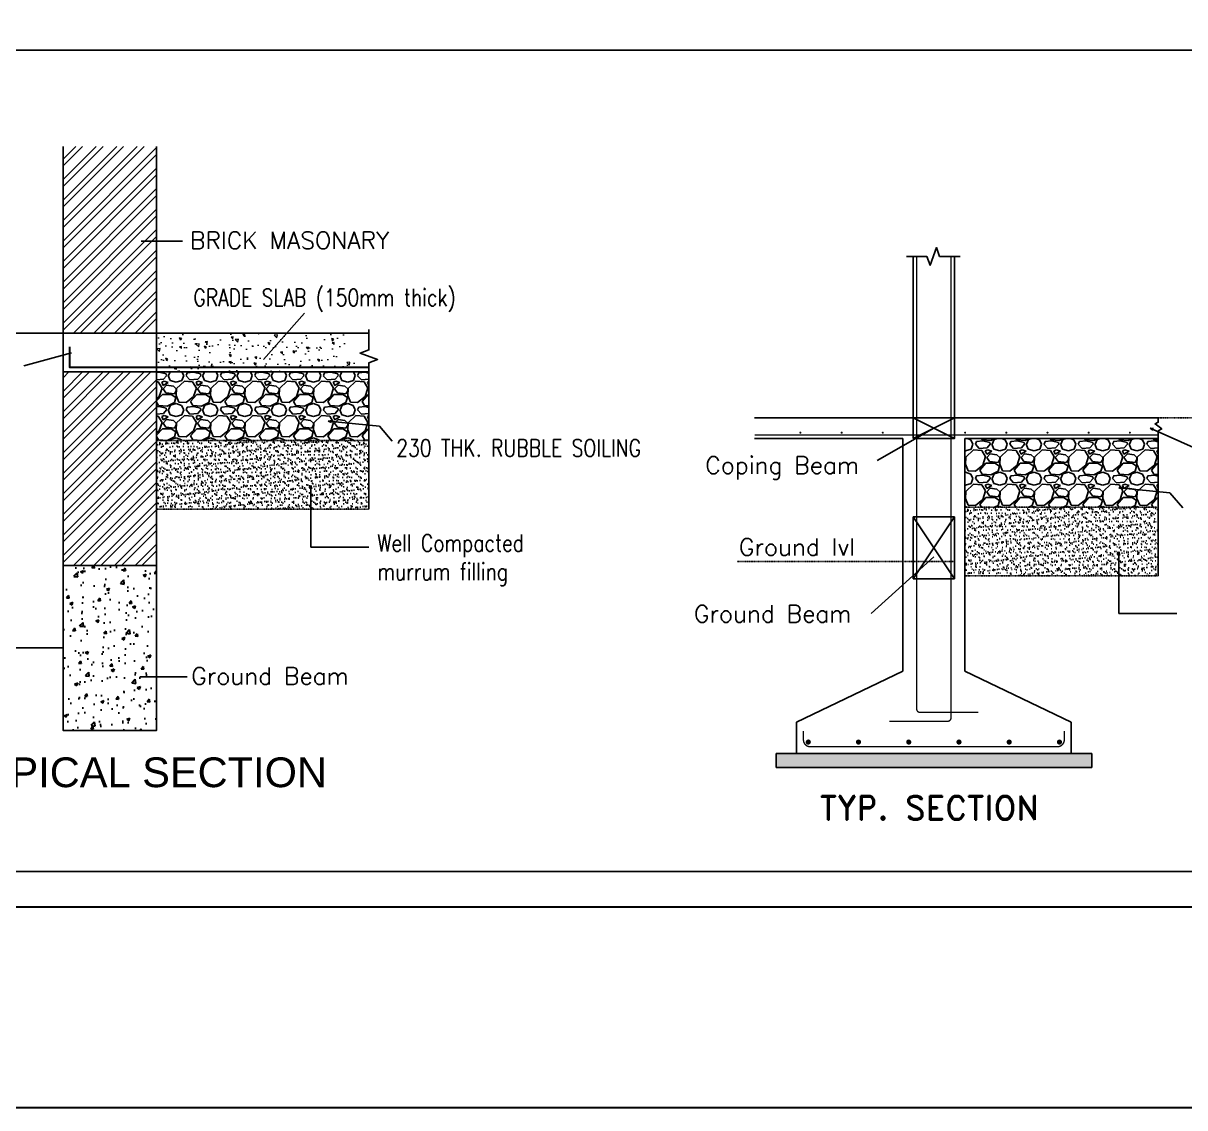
# Model space of a CAD drawing. Header units: inches. Extents: x 683042 to 921062, y -316188 to -5771.
# Drawn here: x 860776 to 877699, y -127661 to -111863 of the extents above; entities that cross this region are included whole.
import ezdxf
from ezdxf.enums import TextEntityAlignment as Align

# ---------------------------------------------------------------- set-up
doc = ezdxf.new("R2010")
doc.units = ezdxf.units.IN
doc.header["$MEASUREMENT"] = 0
doc.linetypes.add('ACAD_ISO07W100', pattern=[3, 0, -3])
doc.linetypes.add('DASHDOT', pattern=[1, 0.5, -0.25, 0, -0.25])
for name, color, linetype, lineweight in [('_0', 7, 'Continuous', 25), ('hatch', 254, 'Continuous', 0), ('PLINTH BEAM', 30, 'Continuous', 25), ('R-beam', 4, 'Continuous', 30), ('R-FOUND', 97, 'Continuous', 30), ('STEEL', 5, 'Continuous', 30)]:
    doc.layers.add(name, color=color, linetype=linetype, lineweight=lineweight)
for name, color, linetype in [('CENTER', 252, 'DASHDOT'), ('FW', 33, 'Continuous'), ('TEXT', 35, 'Continuous'), ('TXT', 7, 'Continuous'), ('WALL', 30, 'Continuous')]:
    doc.layers.add(name, color=color, linetype=linetype)
doc.styles.add('AR-ROMANS-80', font='romans.shx', dxfattribs={"width": 0.8})
doc.styles.add('C', font='arial.ttf')
doc.styles.add('DEEPAK', font='romans.shx')
doc.styles.get("Standard").update_dxf_attribs({"font": 'arial.ttf'})
doc.dimstyles.new('100', dxfattribs={"dimtxt": 125, "dimasz": 50, "dimexe": 100, "dimexo": 0, "dimgap": 0, "dimtad": 0, "dimdec": 0, "dimdsep": 46, "dimtxsty": 'Standard', "dimblk": 'OBLIQUE', "dimblk1": 'OBLIQUE', "dimblk2": 'OBLIQUE', "dimcen": 3, "dimclrd": 251, "dimclrt": 251, "dimadec": 0, "dimazin": 0, "dimtfac": 0.7, "dimtdec": 0, "dimtmove": 1, "dimatfit": 3, "dimldrblk": 'OPEN30', "dimfxl": 200, "dimfxlon": 1, "dimtolj": 1, "dimtzin": 0, "dimarcsym": 2})
doc.dimstyles.new('50', dxfattribs={"dimtxt": 0.2, "dimasz": 0.3, "dimexe": 0.18, "dimexo": 0.0625, "dimgap": 0.09, "dimtad": 0, "dimdec": 3, "dimlfac": 0.5, "dimzin": 0, "dimdsep": 46, "dimtxsty": 'Standard', "dimcen": 0.09, "dimadec": 0, "dimazin": 0, "dimtfac": 1, "dimtdec": 3, "dimtofl": 0, "dimtmove": 0, "dimatfit": 3, "dimfxl": 1, "dimtolj": 1, "dimtzin": 0, "dimarcsym": 0})
pattern_1 = [(228.0127875, (360, 500), (-4000, -4500), [67.268, -6659.54402]), (184.9697407, (315, 450), (6000, 500), [115.434, -11427.96238]), (132.510447, (200, 440), (5000, -5500), [81.394, -8058.0163]), (267.273689, (5, 315), (500, 10000), [105.119, -10406.77902]), (292.8336542, (0, 210), (-2500, 6000), [103.0775, -10204.68656]), (357.273689, (40, 115), (-10000, 500), [105.119, -10406.77902]), (37.6942405, (145, 110), (-6500, -5000), [139.0145, -13762.42427]), (72.2553284, (255, 195), (3500, 11000), [131.244, -12993.16075]), (121.4295656, (295, 320), (-4000, 6500), [105.475, -10442.03655]), (175.2363583, (240, 410), (5500, -500), [120.416, -5900.3813]), (222.3974378, (120, 420), (-6000, -5500), [155.724, -15416.6875]), (138.814075, (500, 310), (-3500, 3000), [53.1505, -5261.9224]), (171.4692344, (460, 345), (6500, -1000), [101.1185, -10010.7557]), (225, (360, 360), (-6e-14, -500), [70.7105, -636.39628]), (203.1985905, (325, 420), (2500, 1000), [38.079, -3769.80755]), (291.80141, (290, 405), (-500, 1500), [53.8515, -2638.7309]), (30.963757, (310, 355), (1500, 1000), [87.4645, -2828.01145]), (161.565051, (385, 400), (1000, -500), [63.2455, -1517.89333]), (16.3895403, (0, 405), (5000, 1500), [88.6, -8771.42257]), (70.346176, (85, 430), (-2000, -5500), [74.3305, -7358.70387]), (293.1985905, (385, 500), (-1000, 2500), [76.1575, -3731.72905]), (343.6104597, (415, 430), (-5000, 1500), [88.6, -8771.42257]), (339.443955, (0, 95), (-2500, 1000), [85.44, -4186.56187]), (294.7751406, (80, 65), (-2500, 5500), [71.589, -7087.32153]), (66.8014095, (390, 0), (1000, 2500), [76.1575, -3731.72905]), (17.3540246, (420, 70), (-6500, -2000), [83.8155, -8297.7118]), (69.443955, (145, 0), (-1000, -2500), [42.72, -4229.28187]), (101.309932, (360, 0), (-500, 2000), [25.495, -2524.01476]), (165.963757, (355, 25), (1500, -500), [103.0775, -1958.4753]), (186.009006, (255, 50), (5000, 500), [95.525, -9456.9616]), (303.690068, (310, 310), (-500, 1000), [72.111, -1730.66464]), (353.1572266, (350, 250), (8500, -1000), [125.897, -12463.7813]), (60.945396, (475, 235), (-2000, -3500), [51.478, -5096.33707]), (90, (500, 280), (-500, 500), [30, -470]), (120.256437, (245, 65), (2000, -3500), [69.462, -6876.76]), (48.0127875, (210, 125), (4000, 4500), [134.536, -6592.27602]), (0, (300, 225), (500, 500), [130, -370]), (325.3048465, (430, 225), (5000, -3500), [79.057, -7826.63715]), (254.054604, (495, 180), (-500, -2000), [72.801, -3567.25394]), (207.6459754, (475, 110), (-9500, -5000), [118.5325, -11734.7371]), (175.4260787, (370, 55), (-6500, 500), [125.3995, -12414.5367])]

# ---------------------------------------------------------------- blocks, each defined once
blk = doc.blocks.new('_Oblique')
at = {"color": 0, "linetype": 'ByBlock', "lineweight": -2}
blk.add_line((-0.5, -0.5), (0.5, 0.5), dxfattribs=at)
blk = doc.blocks.new('_Open30')
at = {"color": 0, "linetype": 'ByBlock', "lineweight": -2}
for p, q in [((-1, 0.27), (0, 0)), ((0, 0), (-1, -0.27)), ((0, 0), (-1, 0))]:
    blk.add_line(p, q, dxfattribs=at)

msp = doc.modelspace()

# ---------------------------------------------------------------- hatches: boundary and pattern name
h = msp.add_hatch()
h.set_pattern_fill('GRAVEL', color=256, scale=500, style=0)
h.set_pattern_definition(pattern_1)
h.paths.add_polyline_path([(865812.052, -116941.993), (862719.575, -116941.993), (862719.575, -117941.993), (865812.052, -117941.993)])
h = msp.add_hatch()
h.set_pattern_fill('AR-SAND', color=256, scale=50, style=0)
h.set_pattern_definition([(37.5, (-4328995.714, -2214667.264), (-3.1496679, 96.3411885), [0, -76, 0, -85, 0, -81.25]), (7.5, (-4328995.71, -2214667.26), (88.4888353, 141.1073033), [0, -41, 0, -68.5, 0, -26.25]), (327.5, (-4329057.21, -2214667.264), (155.7070931, 0.2829527), [0, -25, 0, -90, 0, -117.5]), (317.5, (-4329057.21, -2214667.26), (150.3063302, 43.8837782), [0, -12.5, 0, -59, 0, -67.5])])
h.paths.add_polyline_path([(865812.052, -117941.993), (862719.575, -117941.993), (862719.575, -118941.993), (865812.052, -118941.993)])
h = msp.add_hatch()
h.set_pattern_fill('GRAVEL', color=256, scale=500, style=0)
h.set_pattern_definition(pattern_1)
h.paths.add_polyline_path([(877313.498, -117912.127), (874493.659, -117912.127), (874493.659, -118912.127), (877313.498, -118912.127)])
h = msp.add_hatch()
h.set_pattern_fill('AR-SAND', color=256, scale=50, style=0)
h.set_pattern_definition([(37.5, (-4317221.63, -2215637.4), (-3.1496679, 96.3411885), [0, -76, 0, -85, 0, -81.25]), (7.5, (-4317221.63, -2215637.4), (88.4888353, 141.1073033), [0, -41, 0, -68.5, 0, -26.25]), (327.5, (-4317283.13, -2215637.4), (155.7070931, 0.2829527), [0, -25, 0, -90, 0, -117.5]), (317.5, (-4317283.13, -2215637.4), (150.3063302, 43.8837782), [0, -12.5, 0, -59, 0, -67.5])])
h.paths.add_polyline_path([(877313.498, -118912.127), (874493.659, -118912.127), (874493.659, -119912.127), (877313.498, -119912.127)])
h = msp.add_hatch()
h.set_pattern_fill('AR-CONC', color=256, scale=25, style=0)
h.set_pattern_definition([(50, (-26546044.34, 4867646.46), (179.31504565, -15.68803375), [18.75, -206.25]), (355, (-26546044.34, 4867646.46), (-34.6878334, 188.0480334), [15, -165]), (100.4514, (-26546029.4, 4867645.15), (144.6273454, 172.3598855), [15.9350475, -175.285528]), (46.1842, (-26546044.34, 4867696.46), (266.8102622, -41.3797536), [28.125, -309.375]), (96.6356, (-26546022.1, 4867693.01), (233.6656764, 243.5294677), [23.902572, -262.92825]), (351.1842, (-26546044.34, 4867696.46), (233.6654863, 243.5296502), [22.5, -247.5]), (21, (-26546019.34, 4867683.96), (149.226763, -100.6547227), [18.75, -206.25]), (326, (-26546019.34, 4867683.96), (60.828833, 181.2875113), [15, -165]), (71.4514, (-26546006.9, 4867675.57), (210.0556571, 80.6326242), [15.9350475, -175.285528]), (37.5, (-26546044.34, 4867646.46), (3.03996383, 83.22346346), [0, -163, 0, -167.5, 0, -165.625]), (7.5, (-26546044.34, 4867646.46), (65.76738436, 98.60292797), [0, -95.5, 0, -159.25, 0, -63.125]), (327.5, (-26546100.09, 4867646.46), (133.45560904, -5.63871793), [0, -62.5, 0, -195, 0, -258.75]), (317.5, (-26546125.09, 4867646.46), (145.79654234, 25.0262456), [0, -81.25, 0, -129.5, 0, -183.75])])
h.paths.add_polyline_path([(871743.659, -122502.127), (871743.659, -122702.127), (876343.659, -122702.127), (876343.659, -122502.127)])
at = {"layer": 'hatch'}
h = msp.add_hatch(dxfattribs=at)
h.set_pattern_fill('ANSI32', color=256, scale=22.183705, style=0)
h.set_pattern_definition([(45, (885762.84, 68343.15), (-149.41151, 149.41151), []), (45, (885862.45, 68343.15), (-149.41151, 149.41151), [])])
h.paths.add_polyline_path([(862719.575, -116379.695), (862719.575, -113656.856), (861356.372, -113656.856), (861356.372, -116379.695)])
h = msp.add_hatch(dxfattribs=at)
h.set_pattern_fill('AR-CONC', color=256, scale=50, angle=90, style=0)
h.set_pattern_definition([(140, (905912.95, -210670.1), (31.3761, 358.6301), [37.5, -412.5]), (85, (905912.95, -210670.1), (-376.0961, -69.3757), [30, -330]), (190.4514, (905915.57, -210640.2), (-344.7198, 289.2547), [31.8701, -350.571]), (136.1842, (905812.95, -210670.1), (82.7595, 533.6205), [56.25, -618.75]), (186.6356, (905819.85, -210625.6), (-487.059, 467.3314), [47.8051, -525.8565]), (81.1842, (905812.95, -210670.1), (-487.0593, 467.331), [45, -495]), (111, (905837.95, -210620.1), (201.30945, 298.4535), [37.5, -412.5]), (56, (905837.95, -210620.1), (-362.575, 121.6577), [30, -330]), (161.4514, (905854.73, -210595.22), (-161.2652, 420.1113), [31.8701, -350.571]), (127.5, (905912.95, -210670.09), (-166.44693, 6.07993), [0, -326, 0, -335, 0, -331.25]), (97.5, (905912.95, -210670.1), (-197.20586, 131.53477), [0, -191, 0, -318.5, 0, -126.25]), (57.5, (905912.95, -210781.6), (11.27744, 266.91122), [0, -125, 0, -390, 0, -517.5]), (47.5, (905912.95, -210831.6), (-50.0525, 291.5931), [0, -162.5, 0, -259, 0, -367.5])])
h.paths.add_polyline_path([(865496.09, -116522.33), (865496.09, -116379.695), (862719.575, -116379.695), (862719.575, -116873.292), (865554.993, -116873.292), (865633.69, -116834.033), (865341.12, -116616.358)])
h.paths.add_polyline_path([(865496.09, -116941.993), (862719.575, -116873.292), (862719.575, -116941.993), (864011.315, -116941.993)])
h = msp.add_hatch(dxfattribs=at)
h.set_pattern_fill('ANSI32', color=256, scale=22.183705, style=0)
h.set_pattern_definition([(45, (885762.84, 64958.65), (-149.41151, 149.41151), []), (45, (885862.45, 64958.65), (-149.41151, 149.41151), [])])
h.paths.add_polyline_path([(862719.575, -116941.993), (861356.372, -116941.993), (861356.372, -119764.195), (862719.575, -119764.195)])
at = {"layer": 'R-beam'}
h = msp.add_hatch(dxfattribs=at)
h.set_pattern_fill('AR-CONC', color=252, scale=2.5, style=0)
h.set_pattern_definition([(50, (133994.58, -479060.83), (455.46167, -39.84771), [47.625, -523.875]), (355, (133994.6, -479060.83), (-88.10706, 477.6416), [38.1, -419.1]), (100.451, (134032.53, -479064.15), (367.35625, 437.79172), [40.475, -445.225]), (46.1842, (133994.6, -478933.8), (677.6976, -105.10582), [71.4375, -785.8125]), (96.6356, (134051.05, -478942.6), (593.5106, 618.5639), [60.7125, -667.8375]), (351.184, (133994.6, -478933.8), (593.5115, 618.5628), [57.15, -628.65]), (21, (134058.08, -478965.58), (379.0372, -255.6638), [47.625, -523.875]), (326, (134058.1, -478965.6), (154.50507, 460.46992), [38.1, -419.1]), (71.4514, (134089.67, -478986.9), (533.54123, 204.80714), [40.475, -445.225]), (37.5, (133994.58, -479060.83), (7.721508, 211.387597), [0, -414.02, 0, -425.45, 0, -420.6875]), (7.5, (133994.58, -479060.83), (167.049156, 250.45144), [0, -242.57, 0, -404.495, 0, -160.3375]), (327.5, (133852.97, -479060.83), (338.976488, -14.32186), [0, -158.75, 0, -495.3, 0, -657.225]), (317.5, (133789.47, -479060.83), (370.32295, 63.56623), [0, -206.375, 0, -328.93, 0, -466.725])])
h.paths.add_polyline_path([(862719.575, -119764.195), (861356.372, -119764.195), (861356.372, -122163.377), (862719.575, -122163.377)])

# ---------------------------------------------------------------- linework, layer by layer
at = {"color": 6}
for p, q in [((873743.659, -115257.751), (873743.659, -117612.127)), ((874343.659, -115257.751), (874343.659, -117612.127)), ((871431.451, -117612.127), (873743.659, -117612.127)), ((874343.659, -117612.127), (877313.498, -117612.127)), ((871431.451, -117912.127), (873593.659, -117912.127)), ((873593.659, -117912.127), (873593.659, -121302.127)), ((874493.659, -117912.127), (874493.659, -121302.127)), ((874493.659, -117912.127), (877313.498, -117912.127)), ((873593.659, -121302.127), (872043.659, -122042.127)), ((874493.659, -121302.127), (876043.659, -122042.127)), ((872043.659, -122042.127), (872043.659, -122502.127)), ((876043.659, -122042.127), (876043.659, -122502.127)), ((871743.659, -122502.127), (876343.659, -122502.127)), ((871743.659, -122502.127), (871743.659, -122702.127)), ((876343.659, -122502.127), (876343.659, -122702.127)), ((871743.659, -122702.127), (876343.659, -122702.127))]:
    msp.add_line(p, q, dxfattribs=at)
for p, q in [((865812.052, -117941.993, 0), (865812.052, -116941.993, 0)), ((865812.052, -118941.993, 0), (865812.052, -117941.993, 0)), ((877313.498, -118912.127, 0), (877313.498, -117912.127, 0)), ((877313.498, -119912.127, 0), (877313.498, -118912.127, 0))]:
    msp.add_line(p, q)
at = {"ltscale": 0.01}
for p, q in [((873743.659, -117612.127), (874343.659, -117912.127)), ((874343.659, -117612.127), (873743.659, -117912.127)), ((873743.659, -119954.127), (874343.659, -119054.127)), ((873743.659, -119054.127), (874343.659, -119954.127))]:
    msp.add_line(p, q, dxfattribs=at)
at = {"linetype": 'ACAD_ISO07W100', "ltscale": 0.005}
for p, q in [((877313.498, -117612.127), (879147.218, -117612.127)), ((874343.659, -119702.627, 0), (871175.749, -119702.627, 0))]:
    msp.add_line(p, q, dxfattribs=at)
at = {"linetype": 'ACAD_ISO07W100', "ltscale": 0.0005}
for p, q in [((862719.575, -117941.993), (865812.052, -117941.993)), ((862719.575, -118941.993), (865812.052, -118941.993)), ((874493.659, -118912.127), (877313.498, -118912.127)), ((874493.659, -119912.127), (877313.498, -119912.127))]:
    msp.add_line(p, q, dxfattribs=at)
at = {"linetype": 'ACAD_ISO07W100', "ltscale": 0.01}
msp.add_line((873743.659, -119954.127), (874343.659, -119054.127), dxfattribs=at)
at = {"color": 1, "lineweight": 30}
msp.add_lwpolyline([(888862.659, -91704.077), (888862.659, -124739.695), (842145.624, -124739.695), (842145.624, -91704.077)], close=True, dxfattribs=at)
at = {"color": 6}
for points in [[(873643.725, -115259.939), (873941.17, -115259.939), (873987.645, -115387.63), (874080.597, -115132.249), (874127.072, -115259.939), (874424.516, -115259.939)], [(862719.575, -116379.695), (865814.479, -116379.695)], [(865812.052, -117105.324), (865812.052, -116807.88), (865939.743, -116761.404), (865684.361, -116668.453), (865812.052, -116621.977), (865812.052, -116324.533)], [(862719.575, -116941.993), (865812.052, -116941.993)]]:
    msp.add_lwpolyline(points, dxfattribs=at)
at = {"ltscale": 0.01}
msp.add_lwpolyline([(873743.659, -117912.127), (874343.659, -117912.127), (874343.659, -117612.127), (873743.659, -117612.127)], close=True, dxfattribs=at)
at = {"color": 6, "elevation": 0}
msp.add_lwpolyline([(877313.498, -117612.127), (877313.498, -117675.822), (877267.632, -117698.703), (877365.155, -117771.261), (877313.498, -117802.604), (877313.498, -117912.127)], dxfattribs=at)
at = {"ltscale": 0.01, "elevation": 0}
msp.add_lwpolyline([(873743.659, -119054.127), (874343.659, -119054.127), (874343.659, -119954.127), (873743.659, -119954.127)], close=True, dxfattribs=at)
at = {"layer": '_0', "color": 7}
msp.add_lwpolyline([(842506.977, -112255.616), (883101.788, -112255.616), (883101.788, -124218.832), (842506.977, -124218.832)], close=True, dxfattribs=at)
at = {"layer": 'CENTER', "linetype": 'Continuous', "ltscale": 10}
for p, q in [((861356.372, -116379.695, 0), (858039.368, -116379.695, 0)), ((861356.372, -120963.786, 0), (858039.368, -120963.786, 0))]:
    msp.add_line(p, q, dxfattribs=at)
at = {"layer": 'FW', "elevation": 0}
msp.add_lwpolyline([(861356.372, -119764.195), (862719.575, -119764.195), (862719.575, -122163.377), (861356.372, -122163.377)], close=True, dxfattribs=at)
at = {"layer": 'PLINTH BEAM'}
msp.add_lwpolyline([(862719.575, -116941.993), (861356.372, -116941.993), (861356.372, -116379.695), (862719.575, -116379.695)], close=True, dxfattribs=at)
at = {"layer": 'R-FOUND'}
msp.add_lwpolyline([(797840.852, -55574.837), (921062.027, -55574.837), (921062.027, -127661.052), (797840.852, -127661.052)], close=True, dxfattribs=at)
at = {"layer": 'STEEL', "const_width": 20, "elevation": 0}
for points in [[(874293.659, -115257.751), (874293.659, -121981.609, -0.414213562), (874243.659, -122031.609), (873393.659, -122031.609)], [(873793.659, -115257.751), (873793.659, -121852.67, 0.414213562), (873843.659, -121902.67), (874693.659, -121902.67)], [(875943.659, -122172.127), (875943.659, -122302.127, -0.414213562), (875843.659, -122402.127), (872243.659, -122402.127, -0.414213562), (872143.659, -122302.127), (872143.659, -122172.127)]]:
    msp.add_lwpolyline(points, format="xyb", dxfattribs=at)
at = {"layer": 'STEEL'}
msp.add_lwpolyline([(861450.829, -116577.291), (861450.829, -116873.292), (865809.632, -116873.292)], dxfattribs=at)
at = {"layer": 'STEEL', "const_width": 20, "elevation": 0}
msp.add_lwpolyline([(871431.451, -117862.127), (877313.498, -117862.127)], dxfattribs=at)
at = {"layer": 'STEEL', "elevation": 0}
for points, const_width in [([(872091.985, -117827.012, 1), (872106.985, -117827.012, 1)], 15), ([(872691.985, -117827.012, 1), (872706.985, -117827.012, 1)], 15), ([(873291.985, -117827.012, 1), (873306.985, -117827.012, 1)], 15), ([(875091.985, -117827.012, 1), (875106.985, -117827.012, 1)], 15), ([(875691.985, -117827.012, 1), (875706.985, -117827.012, 1)], 15), ([(872195.062, -122333.983, 1), (872232.562, -122333.983, 1)], 37.5), ([(872927.001, -122333.983, 1), (872964.501, -122333.983, 1)], 37.5), ([(873658.94, -122333.983, 1), (873696.44, -122333.983, 1)], 37.5), ([(874390.879, -122333.983, 1), (874428.379, -122333.983, 1)], 37.5), ([(875122.818, -122333.983, 1), (875160.318, -122333.983, 1)], 37.5), ([(875892.257, -122333.983, -1), (875854.757, -122333.983, -1)], 37.5)]:
    msp.add_lwpolyline(points, format="xyb", close=True, dxfattribs=dict(at, const_width=const_width))
at = {"layer": 'STEEL', "const_width": 15}
for points in [[(874491.985, -117827.012, 1), (874506.985, -117827.012, 1)], [(876291.985, -117827.012, 1), (876306.985, -117827.012, 1)], [(876891.985, -117827.012, 1), (876906.985, -117827.012, 1)]]:
    msp.add_lwpolyline(points, format="xyb", close=True, dxfattribs=at)
at = {"layer": 'TXT'}
for p, q in [((863098.44, -115036.98, 0), (862495.974, -115036.98, 0)), ((864275.575, -116759.786, 0), (864873.575, -116086.786, 0)), ((860786.84, -116855.093, 0), (861477.539, -116662.869, 0)), ((874043.659, -117762.127), (873219.478, -118233.516)), ((862475.84, -121383.369, 0), (863166.539, -121383.369, 0))]:
    msp.add_line(p, q, dxfattribs=at)
at = {"layer": 'WALL'}
for p, q in [((861356.372, -113656.856, 0), (861356.372, -116379.695, 0)), ((862719.575, -113656.856), (862719.575, -116379.695)), ((861356.372, -119764.195, 0), (861356.372, -116941.993)), ((862719.575, -119764.195, 0), (862719.575, -116941.993))]:
    msp.add_line(p, q, dxfattribs=at)

# ---------------------------------------------------------------- texts
at = {"layer": 'TXT', "color": 30, "style": 'C'}
msp.add_text('TYPICAL SECTION', height=433.58716, dxfattribs=at).set_placement((862508.454, -122774.218, 0), align=Align.MIDDLE_CENTER)
at = {"layer": 'TXT', "attachment_point": 1}
for s, insert, char_height, style in [('BRICK MASONARY', (863206.142, -114901.433, 0), 250.00021, 'DEEPAK'), ('GRADE SLAB (150mm thick)', (863255.215, -115733.032), 250.00021, 'AR-ROMANS-80'), ('230 THK. RUBBLE SOILING', (866211.466, -117924.843), 250.00021, 'AR-ROMANS-80'), ('Coping Beam', (870714.411, -118176.236, 0), 250.00021, 'DEEPAK'), ('Well Compacted \\Pmurrum filling', (865936.455, -119308.74), 250.00021, 'AR-ROMANS-80'), ('Ground lvl', (871204.85, -119368.663), 250.0002, 'DEEPAK'), ('Ground Beam', (870549.581, -120341.309, 0), 250.00021, 'DEEPAK'), ('Ground Beam', (863225.417, -121247.822, 0), 250.00021, 'DEEPAK')]:
    msp.add_mtext(s, dxfattribs=dict(at, insert=insert, char_height=char_height, style=style))
at = {"layer": 'TXT', "color": 30, "insert": (872380.085, -123116.612), "char_height": 350, "width": 11982.11166, "attachment_point": 1, "style": 'C'}
msp.add_mtext('{\\Fromand.shx|c0;TYP. SECTION}', dxfattribs=at)

# ---------------------------------------------------------------- leaders
at = {"layer": 'TEXT'}
for points, dimstyle in [([(865220.933, -117658.718), (865965.023, -117733.737), (866149.666, -117952.061)], '100'), ([(877193.615, -117760.15), (878099.191, -118163.333), (878448.249, -118163.333)], '100'), ([(864965.94, -118595.256), (864965.94, -119492.909), (865810.594, -119492.909)], '100'), ([(876740.025, -118628.852), (877484.114, -118703.872), (877668.757, -118922.195)], '100'), ([(874043.659, -119635.873), (873129.244, -120458.952)], '50'), ([(876740.025, -119565.39), (876740.025, -120463.044), (877584.679, -120463.044)], '100')]:
    msp.add_leader(points, dimstyle=dimstyle, override={"dimgap": 0.09, "dimtad": 0}, dxfattribs=at)

doc.saveas('drawing.dxf')
